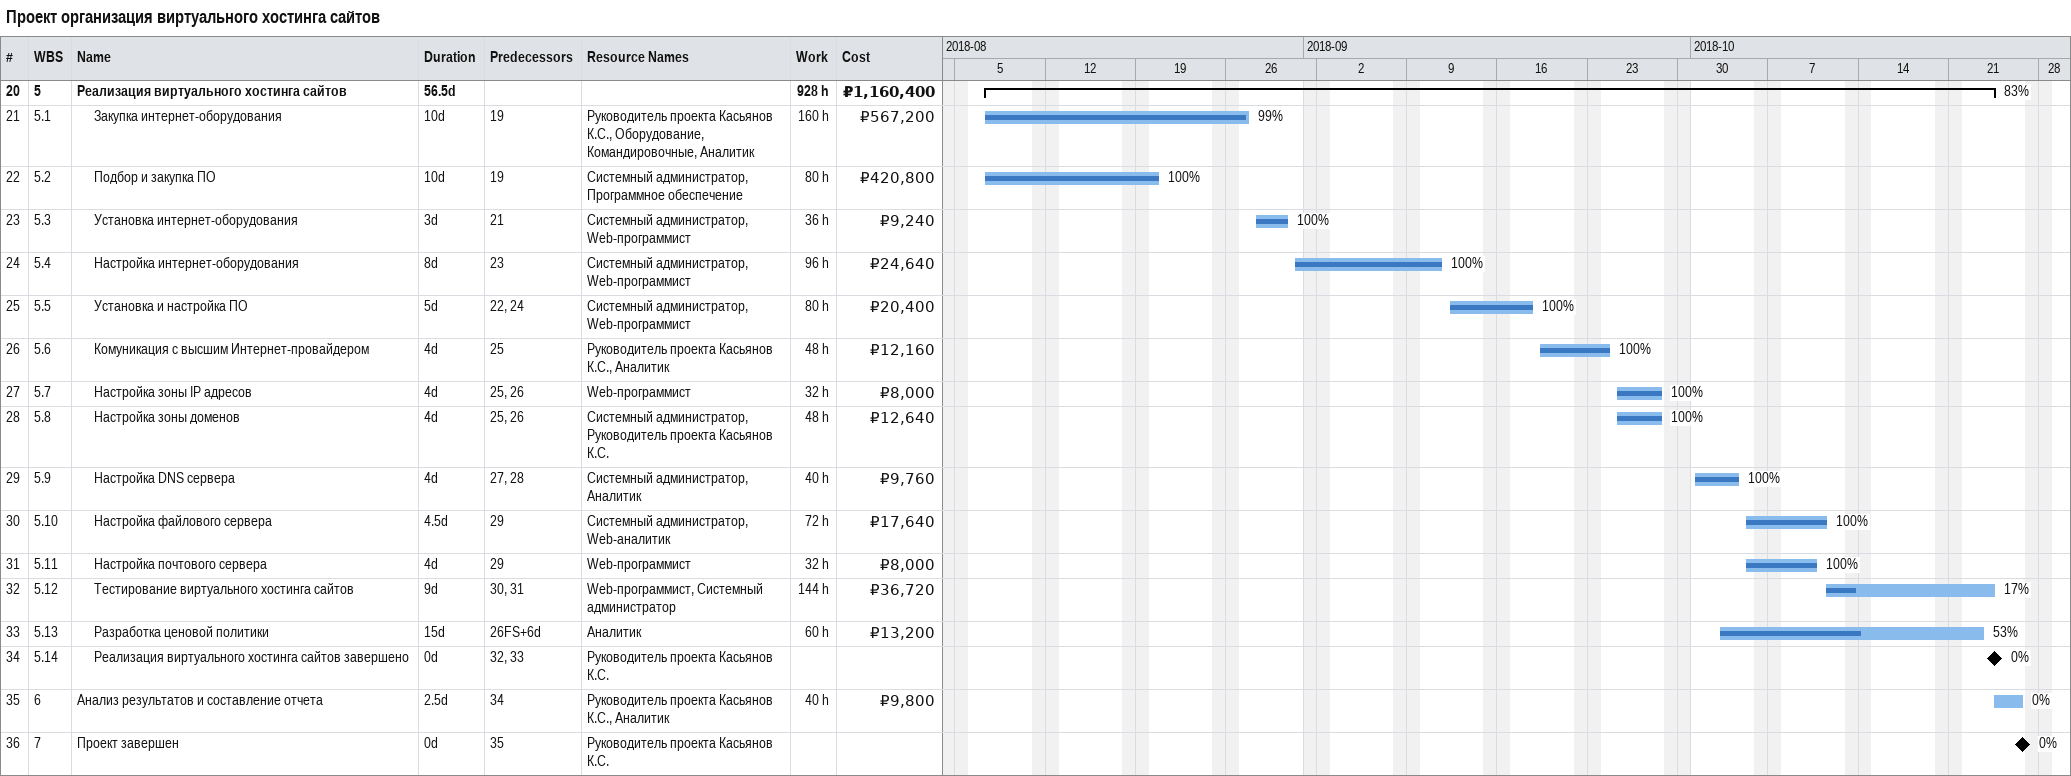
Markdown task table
Проект организация виртуального хостинга сайтов

| ID | WBS | Task | Duration | Start | Finish | Predecessors | Resources | % complete | Work (h) | Cost (₽) |
|---|---|---|---|---|---|---|---|---|---|---|
| 20 | 5 | **Реализация виртуального хостинга сайтов** | 56.5d | 2018-08-07 | 2018-10-24 |  |  | 83 | 928 | 1160400 |
| 21 | 5.1 | Закупка интернет-оборудования | 10d | 2018-08-07 | 2018-08-27 | 19 | Руководитель проекта Касьянов К.С., Оборудование, Командировочные, Аналитик | 99 | 160 | 567200 |
| 22 | 5.2 | Подбор и закупка ПО | 10d | 2018-08-07 | 2018-08-20 | 19 | Системный администратор, Программное обеспечение | 100 | 80 | 420800 |
| 23 | 5.3 | Установка интернет-оборудования | 3d | 2018-08-28 | 2018-08-30 | 21 | Системный администратор, Web-программист | 100 | 36 | 9240 |
| 24 | 5.4 | Настройка интернет-оборудования | 8d | 2018-08-31 | 2018-09-11 | 23 | Системный администратор, Web-программист | 100 | 96 | 24640 |
| 25 | 5.5 | Установка и настройка ПО | 5d | 2018-09-12 | 2018-09-18 | 22, 24 | Системный администратор, Web-программист | 100 | 80 | 20400 |
| 26 | 5.6 | Комуникация с высшим Интернет-провайдером | 4d | 2018-09-19 | 2018-09-24 | 25 | Руководитель проекта Касьянов К.С., Аналитик | 100 | 48 | 12160 |
| 27 | 5.7 | Настройка зоны IP адресов | 4d | 2018-09-25 | 2018-09-28 | 25, 26 | Web-программист | 100 | 32 | 8000 |
| 28 | 5.8 | Настройка зоны доменов | 4d | 2018-09-25 | 2018-09-28 | 25, 26 | Системный администратор, Руководитель проекта Касьянов К.С. | 100 | 48 | 12640 |
| 29 | 5.9 | Настройка DNS сервера | 4d | 2018-10-01 | 2018-10-04 | 27, 28 | Системный администратор, Аналитик | 100 | 40 | 9760 |
| 30 | 5.10 | Настройка файлового сервера | 4.5d | 2018-10-05 | 2018-10-11 | 29 | Системный администратор, Web-аналитик | 100 | 72 | 17640 |
| 31 | 5.11 | Настройка почтового сервера | 4d | 2018-10-05 | 2018-10-10 | 29 | Web-программист | 100 | 32 | 8000 |
| 32 | 5.12 | Тестирование виртуального хостинга сайтов | 9d | 2018-10-11 | 2018-10-24 | 30, 31 | Web-программист, Системный администратор | 17 | 144 | 36720 |
| 33 | 5.13 | Разработка ценовой политики | 15d | 2018-10-03 | 2018-10-23 | 26FS+6d | Аналитик | 53 | 60 | 13200 |
| 34 | 5.14 | Реализация виртуального хостинга сайтов завершено | 0d | 2018-10-24 | 2018-10-24 | 32, 33 | Руководитель проекта Касьянов К.С. | 0 |  |  |
| 35 | 6 | Анализ результатов и составление отчета | 2.5d | 2018-10-24 | 2018-10-26 | 34 | Руководитель проекта Касьянов К.С., Аналитик | 0 | 40 | 9800 |
| 36 | 7 | Проект завершен | 0d | 2018-10-26 | 2018-10-26 | 35 | Руководитель проекта Касьянов К.С. | 0 |  |  |
